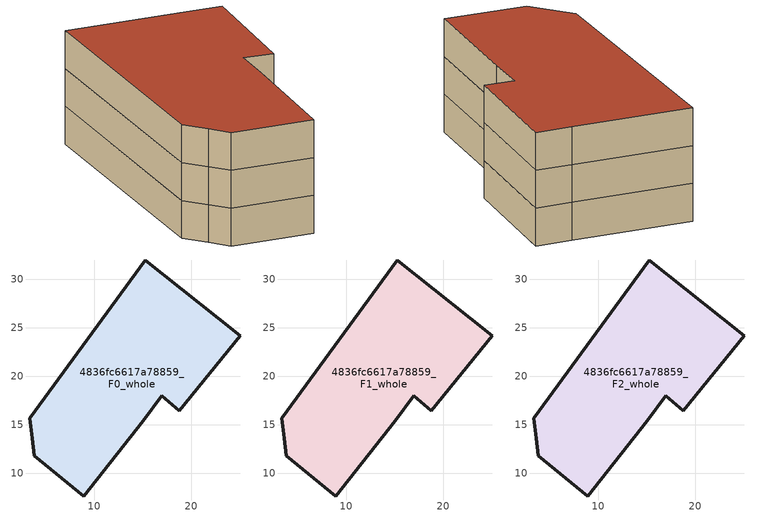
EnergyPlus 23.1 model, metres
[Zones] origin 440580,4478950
4836fc6617a78859_F0_whole
 floor ground (EU_floor_Construction): 22.8,25.99 25.05,24.2 18.77,16.43 16.94,17.98 15.03,15.43 8.88,7.63 3.78,11.77 3.57,13.59 3.33,15.68 15.27,32.01 z0
 wall outside (EU_wall_Construction): 8.88,7.63 15.03,15.43 16.94,17.98 18.77,16.43 25.05,24.2 22.8,25.99 15.27,32.01 3.33,15.68 3.57,13.59 3.78,11.77 8.88,7.63 z0:3
4836fc6617a78859_F1_whole
 floor to 4836fc6617a78859_F0_whole (EU_floor_Construction): 22.8,25.99 25.05,24.2 18.77,16.43 16.94,17.98 15.03,15.43 8.88,7.63 3.78,11.77 3.57,13.59 3.33,15.68 15.27,32.01 z3
 wall outside (EU_wall_Construction): 8.88,7.63 15.03,15.43 16.94,17.98 18.77,16.43 25.05,24.2 22.8,25.99 15.27,32.01 3.33,15.68 3.57,13.59 3.78,11.77 8.88,7.63 z3:6
4836fc6617a78859_F2_whole
 floor to 4836fc6617a78859_F1_whole (EU_floor_Construction): 22.8,25.99 25.05,24.2 18.77,16.43 16.94,17.98 15.03,15.43 8.88,7.63 3.78,11.77 3.57,13.59 3.33,15.68 15.27,32.01 z6
 wall outside (EU_wall_Construction): 8.88,7.63 15.03,15.43 16.94,17.98 18.77,16.43 25.05,24.2 22.8,25.99 15.27,32.01 3.33,15.68 3.57,13.59 3.78,11.77 8.88,7.63 z6:9
 roof outside (EU_roof_Construction): 18.77,16.43 25.05,24.2 22.8,25.99 15.27,32.01 3.33,15.68 3.57,13.59 3.78,11.77 8.88,7.63 15.03,15.43 16.94,17.98 z9
[Building]
EU S2 Campaign: North Axis=0; Terrain=City; Solar Distribution=FullExterior
[Site:Location]
Madrid: Latitude=40.5; Longitude=-3.5; Time Zone=1; Elevation=609
[SizingPeriod:WeatherFileDays]
AnnualSizingPeriod: Begin Month=1; Begin Day of Month=1; End Month=12; End Day of Month=31; Day of Week for Start Day=Monday; Use Weather File Daylight Saving Period=No; Use Weather File Rain and Snow Indicators=No
[MATERIAL]
EU_InternalMass_Material: Roughness=MediumRough; Thickness=0.1; Conductivity=1; Density=1800; Specific Heat=900; Thermal Absorptance=0.9; Solar Absorptance=0.7; Visible Absorptance=0.7
[MATERIAL:NOMASS] Roughness=MediumRough; Thermal Absorptance=0.9; Solar Absorptance=0.7; Visible Absorptance=0.7
Name | Thermal Resistance
EU_wall_NoMass | 0.609216
EU_roof_NoMass | 0.513268
EU_floor_NoMass | 0.568163
[CONSTRUCTION]
EU_wall_Construction: EU_wall_NoMass
EU_roof_Construction: EU_roof_NoMass
EU_floor_Construction: EU_floor_NoMass
EU_InternalMass_Construction: EU_InternalMass_Material
[ZONE] Type=1; Multiplier=1; Ceiling Height=autocalculate; Floor Area=autocalculate; Part of Total Floor Area=Yes
Name | Volume
4836fc6617a78859_F0_whole | 726.233
4836fc6617a78859_F1_whole; 4836fc6617a78859_F2_whole | 726.234
[INTERNALMASS] Construction=EU_InternalMass_Construction; Surface Area=242.078
Name | Zone or ZoneList
4836fc6617a78859_F0_whole_EU_InternalMass | 4836fc6617a78859_F0_whole
4836fc6617a78859_F1_whole_EU_InternalMass | 4836fc6617a78859_F1_whole
4836fc6617a78859_F2_whole_EU_InternalMass | 4836fc6617a78859_F2_whole
[OTHEREQUIPMENT] Fuel Type=Electricity; Design Level Calculation Method=Watts/Area; Power per Zone Floor Area=1; Fraction Latent=0; Fraction Radiant=0; Fraction Lost=0; Carbon Dioxide Generation Rate=0; EndUse Subcategory=EU_Step8_InternalGains
Name | Zone or ZoneList or Space or SpaceList | Schedule
EU_Step8_InternalGain_4836fc6617a78859_F0_whole_f000 | 4836fc6617a78859_F0_whole | EU_Step8_GainSchedule_4836fc6617a78859_F0_whole_f000
EU_Step8_InternalGain_4836fc6617a78859_F1_whole_f000 | 4836fc6617a78859_F1_whole | EU_Step8_GainSchedule_4836fc6617a78859_F1_whole_f000
EU_Step8_InternalGain_4836fc6617a78859_F2_whole_f000 | 4836fc6617a78859_F2_whole | EU_Step8_GainSchedule_4836fc6617a78859_F2_whole_f000
[ZONEVENTILATION:DESIGNFLOWRATE] Schedule=EU_AlwaysOn; Design Flow Rate Calculation Method=AirChanges/Hour; Air Changes per Hour=0.752966; Ventilation Type=Natural; Fan Pressure Rise=0; Fan Total Efficiency=1; Constant Term Coefficient=1; Temperature Term Coefficient=0; Velocity Term Coefficient=0; Velocity Squared Term Coefficient=0; Minimum Indoor Temperature=-100; Maximum Indoor Temperature=100; Delta Temperature=-100; Minimum Outdoor Temperature=-100; Maximum Outdoor Temperature=100; Maximum Wind Speed=40
Name | Zone or ZoneList or Space or SpaceList
EU_ConstantAir_4836fc6617a78859_F0_whole | 4836fc6617a78859_F0_whole
EU_ConstantAir_4836fc6617a78859_F1_whole | 4836fc6617a78859_F1_whole
EU_ConstantAir_4836fc6617a78859_F2_whole | 4836fc6617a78859_F2_whole
[HVACTEMPLATE:THERMOSTAT] Constant Heating Setpoint=20; Constant Cooling Setpoint=50
EU_HeatOnly_4836fc6617a78859_F0_whole; EU_HeatOnly_4836fc6617a78859_F1_whole; EU_HeatOnly_4836fc6617a78859_F2_whole
[HVACTEMPLATE:ZONE:IDEALLOADSAIRSYSTEM] System Availability Schedule=EU_AlwaysOn; Maximum Heating Supply Air Temperature=50; Minimum Cooling Supply Air Temperature=13; Maximum Heating Supply Air Humidity Ratio=0.0156; Minimum Cooling Supply Air Humidity Ratio=0.0077; Heating Limit=NoLimit; Cooling Limit=NoLimit; Heating Availability Schedule=EU_AlwaysOn; Cooling Availability Schedule=EU_CoolingOff; Dehumidification Control Type=ConstantSensibleHeatRatio; Cooling Sensible Heat Ratio=0.7; Dehumidification Setpoint=60; Humidification Control Type=None; Humidification Setpoint=30; Outdoor Air Method=None; Outdoor Air Flow Rate per Person=0.00944; Outdoor Air Flow Rate per Zone Floor Area=0; Outdoor Air Flow Rate per Zone=0; Demand Controlled Ventilation Type=None; Outdoor Air Economizer Type=NoEconomizer; Heat Recovery Type=None; Sensible Heat Recovery Effectiveness=0.7; Latent Heat Recovery Effectiveness=0.65
Name | Template Thermostat
4836fc6617a78859_F0_whole | EU_HeatOnly_4836fc6617a78859_F0_whole
4836fc6617a78859_F1_whole | EU_HeatOnly_4836fc6617a78859_F1_whole
4836fc6617a78859_F2_whole | EU_HeatOnly_4836fc6617a78859_F2_whole
[SIZING:ZONE] Zone Cooling Design Supply Air Temperature Input Method=SupplyAirTemperature; Zone Cooling Design Supply Air Temperature=13; Zone Heating Design Supply Air Temperature Input Method=SupplyAirTemperature; Zone Heating Design Supply Air Temperature=50; Zone Cooling Design Supply Air Humidity Ratio=0.008; Zone Heating Design Supply Air Humidity Ratio=0.008; Cooling Design Air Flow Method=DesignDay; Cooling Design Air Flow Rate=0; Cooling Minimum Air Flow per Zone Floor Area=0.000762; Cooling Minimum Air Flow=0; Cooling Minimum Air Flow Fraction=0.2; Heating Design Air Flow Method=DesignDay; Heating Design Air Flow Rate=0; Heating Maximum Air Flow per Zone Floor Area=0.002032; Heating Maximum Air Flow=0.141576; Heating Maximum Air Flow Fraction=0.3; Account for Dedicated Outdoor Air System=No; Dedicated Outdoor Air System Control Strategy=NeutralSupplyAir; Dedicated Outdoor Air Low Setpoint Temperature for Design=autosize; Dedicated Outdoor Air High Setpoint Temperature for Design=autosize; Zone Load Sizing Method=Sensible Load Only No Latent Load; Zone Latent Cooling Design Supply Air Humidity Ratio Input Method=HumidityRatioDifference; Zone Cooling Design Supply Air Humidity Ratio Difference=0.005; Zone Latent Heating Design Supply Air Humidity Ratio Input Method=HumidityRatioDifference; Zone Humidification Design Supply Air Humidity Ratio Difference=0.005
4836fc6617a78859_F0_whole; 4836fc6617a78859_F1_whole; 4836fc6617a78859_F2_whole
[SCHEDULE:CONSTANT]
Name | Hourly Value
EU_AlwaysOn | 1
EU_CoolingOff | 0
[SCHEDULE:FILE] Column Number=1; Rows to Skip at Top=0; Number of Hours of Data=8760; Column Separator=Comma; Interpolate to Timestep=No; Minutes per Item=60; Adjust Schedule for Daylight Savings=Yes
Name | File
EU_Step8_GainSchedule_4836fc6617a78859_F0_whole_f000 | C:\Users\o_iseri\Desktop\OpenUBEM\openubem\outputs\eu_evidence\EU-11\ES-MAD-BERRUGUETE\idfs\4836fc6617a78859\4836fc6617a78859_F0_whole_f000_gain.csv
EU_Step8_GainSchedule_4836fc6617a78859_F1_whole_f000 | C:\Users\o_iseri\Desktop\OpenUBEM\openubem\outputs\eu_evidence\EU-11\ES-MAD-BERRUGUETE\idfs\4836fc6617a78859\4836fc6617a78859_F1_whole_f000_gain.csv
EU_Step8_GainSchedule_4836fc6617a78859_F2_whole_f000 | C:\Users\o_iseri\Desktop\OpenUBEM\openubem\outputs\eu_evidence\EU-11\ES-MAD-BERRUGUETE\idfs\4836fc6617a78859\4836fc6617a78859_F2_whole_f000_gain.csv
